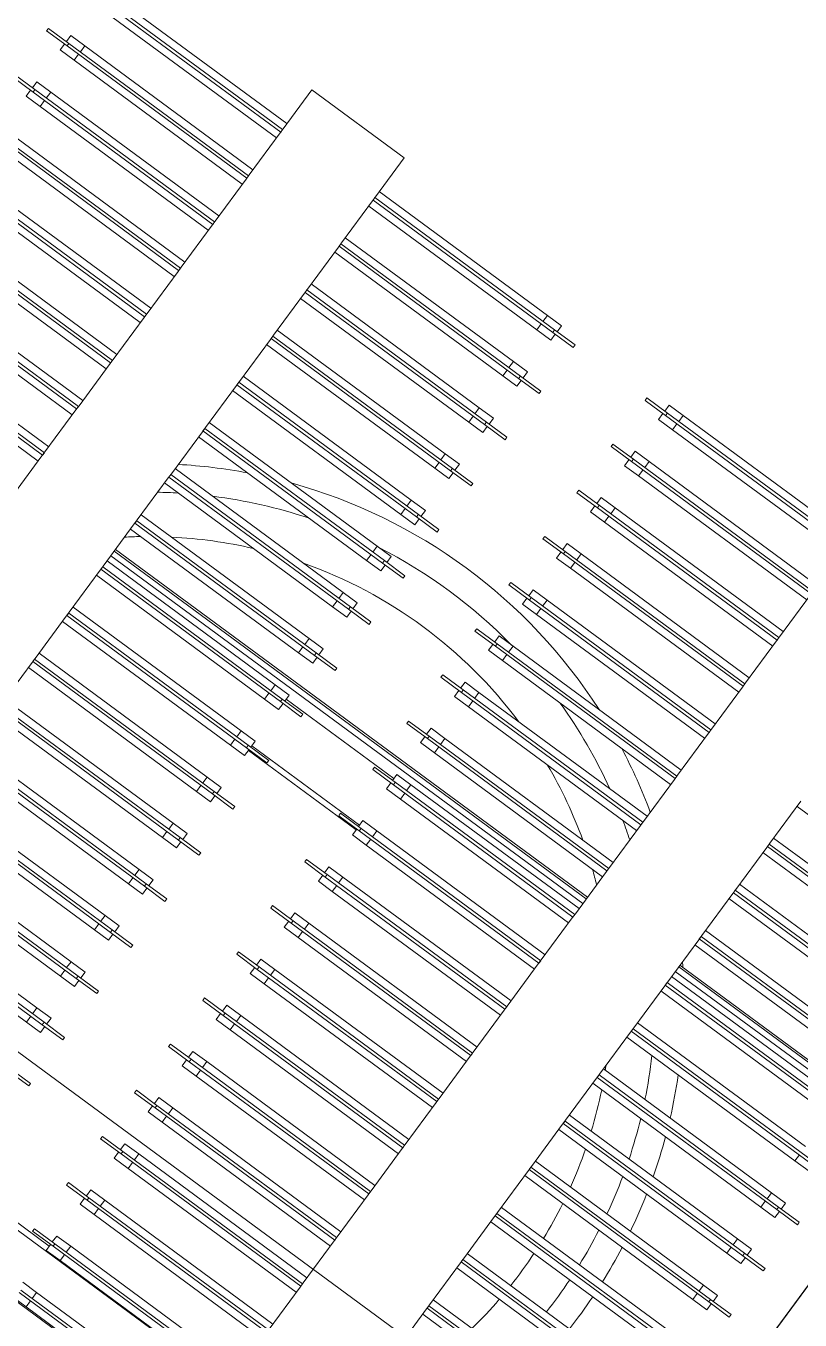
# Model space of a CAD drawing. Header units: metres. Extents: x 432095 to 435012, y 2470938 to 2473256.
# Drawn here: x 433755.048 to 433755.655, y 2471304.251 to 2471305.266 of the extents above; entities that cross this region are included whole.
import ezdxf

# ---------------------------------------------------------------- set-up
doc = ezdxf.new("R2010")
doc.units = ezdxf.units.M
doc.header["$MEASUREMENT"] = 0
doc.linetypes.add('MB D$0$DASHDOT', pattern=[1, 0.5, -0.25, 0, -0.25])
doc.linetypes.add('MB D$0$HIDDEN', pattern=[0.375, 0.25, -0.125])
doc.layers.add('cong trinh tram 110kv', color=7, linetype='Continuous', lineweight=5)
doc.layers.add('MB D$0$net dut du kien lam', color=8, linetype='MB D$0$HIDDEN', lineweight=20)

# ---------------------------------------------------------------- blocks, each defined once
blk = doc.blocks.new('MB D$0$MBA 63')
at = {"layer": 'MB D$0$net dut du kien lam', "color": 8, "linetype": 'MB D$0$DASHDOT', "ltscale": 0.5}
blk.add_line((106699.6, 30512.3), (98099.6, 30512.3), dxfattribs=at)
at = {"layer": 'MB D$0$net dut du kien lam', "color": 0, "linetype": 'ByBlock', "ltscale": 3}
blk.add_lwpolyline([(104138.6, 27512.3), (104138.6, 33512.3), (100638.6, 33512.3), (100638.6, 27512.3)], close=True, dxfattribs=at)
blk = doc.blocks.new('MB D$0$mba 1')
at = {"layer": 'cong trinh tram 110kv'}
for p, q in [((-18682.7, 4577.4), (-18222.7, 4577.4)), ((-18386.6, 4576.4), (-18400.2, 4576.4)), ((-18386.6, 4576.4), (-18222.7, 4576.4)), ((-18386.6, 4576.4), (-18386.6, 4570.6)), ((-18400.2, 4562.4), (-18386.6, 4562.4)), ((-18222.7, 4570.6), (-18397.7, 4570.6)), ((-18397.7, 4568.2), (-18222.7, 4568.2)), ((-18386.6, 4562.4), (-18386.6, 4568.2)), ((-18222.7, 4562.4), (-18386.6, 4562.4)), ((-18682.7, 4531.9), (-18222.7, 4531.9)), ((-18386.6, 4531.4), (-18400.2, 4531.4)), ((-18400.2, 4531.4), (-18400.2, 4525.6)), ((-18386.6, 4531.4), (-18222.7, 4531.4)), ((-18386.6, 4531.4), (-18386.6, 4525.6)), ((-18505.2, 4527.4), (-18400.2, 4527.4)), ((-18417.7, 4525.6), (-18397.7, 4525.6)), ((-18417.7, 4525.6), (-18417.7, 4523.2)), ((-18397.7, 4523.2), (-18417.7, 4523.2)), ((-18400.2, 4517.4), (-18400.2, 4523.2)), ((-18397.7, 4523.2), (-18397.7, 4525.6)), ((-18222.7, 4525.6), (-18397.7, 4525.6)), ((-18397.7, 4523.2), (-18222.7, 4523.2)), ((-18386.6, 4517.4), (-18386.6, 4523.2)), ((-18400.2, 4517.4), (-18386.6, 4517.4)), ((-18222.7, 4517.4), (-18386.6, 4517.4)), ((-18417.7, 4480.6), (-18397.7, 4480.6)), ((-18417.7, 4480.6), (-18417.7, 4478.2)), ((-18386.6, 4486.4), (-18400.2, 4486.4)), ((-18400.2, 4486.4), (-18400.2, 4480.6)), ((-18397.7, 4478.2), (-18397.7, 4480.6)), ((-18222.7, 4480.6), (-18397.7, 4480.6)), ((-18386.6, 4486.4), (-18222.7, 4486.4)), ((-18386.6, 4486.4), (-18386.6, 4480.6)), ((-18397.7, 4478.2), (-18417.7, 4478.2)), ((-18400.2, 4472.4), (-18400.2, 4478.2)), ((-18400.2, 4472.4), (-18386.6, 4472.4)), ((-18397.7, 4478.2), (-18222.7, 4478.2)), ((-18386.6, 4472.4), (-18386.6, 4478.2)), ((-18222.7, 4472.4), (-18386.6, 4472.4)), ((-18222.7, 4477.4), (-18222.7, 4436.4)), ((-18386.6, 4441.4), (-18400.2, 4441.4)), ((-18400.2, 4441.4), (-18400.2, 4435.6)), ((-18386.6, 4441.4), (-18222.7, 4441.4)), ((-18386.6, 4441.4), (-18386.6, 4435.6)), ((-18507.7, 4435.6), (-18487.7, 4435.6)), ((-18487.7, 4433.2), (-18507.7, 4433.2)), ((-18487.7, 4433.2), (-18487.7, 4435.6)), ((-18417.7, 4435.6), (-18397.7, 4435.6)), ((-18417.7, 4435.6), (-18417.7, 4433.2)), ((-18397.7, 4433.2), (-18417.7, 4433.2)), ((-18400.2, 4427.4), (-18400.2, 4433.2)), ((-18397.7, 4433.2), (-18397.7, 4435.6)), ((-18222.7, 4435.6), (-18397.7, 4435.6)), ((-18397.7, 4433.2), (-18222.7, 4433.2)), ((-18386.6, 4427.4), (-18386.6, 4433.2)), ((-18222.7, 4436.4), (-18222.7, 4432.4)), ((-18222.7, 4433.2), (-18222.7, 4435.6)), ((-18222.7, 4432.4), (-18222.7, 4391.4)), ((-18132.7, 4432.4), (-18132.7, 4391.4)), ((-18400.2, 4427.4), (-18386.6, 4427.4)), ((-18222.7, 4427.4), (-18386.6, 4427.4)), ((-18682.7, 4396.4), (-18518.9, 4396.4)), ((-18507.7, 4390.6), (-18682.7, 4390.6)), ((-18682.7, 4388.2), (-18507.7, 4388.2)), ((-18505.2, 4396.4), (-18518.9, 4396.4)), ((-18518.9, 4396.4), (-18518.9, 4390.6)), ((-18518.9, 4382.4), (-18518.9, 4388.2)), ((-18507.7, 4390.6), (-18487.7, 4390.6)), ((-18507.7, 4390.6), (-18507.7, 4388.2)), ((-18487.7, 4388.2), (-18507.7, 4388.2)), ((-18505.2, 4396.4), (-18505.2, 4390.6)), ((-18505.2, 4382.4), (-18505.2, 4388.2)), ((-18487.7, 4388.2), (-18487.7, 4390.6)), ((-18417.7, 4390.6), (-18397.7, 4390.6)), ((-18417.7, 4390.6), (-18417.7, 4388.2)), ((-18397.7, 4388.2), (-18417.7, 4388.2)), ((-18386.6, 4396.4), (-18400.2, 4396.4)), ((-18400.2, 4396.4), (-18400.2, 4390.6)), ((-18400.2, 4382.4), (-18400.2, 4388.2)), ((-18397.7, 4388.2), (-18397.7, 4390.6)), ((-18222.7, 4390.6), (-18397.7, 4390.6)), ((-18397.7, 4388.2), (-18222.7, 4388.2)), ((-18386.6, 4396.4), (-18222.7, 4396.4)), ((-18386.6, 4396.4), (-18386.6, 4390.6)), ((-18386.6, 4382.4), (-18386.6, 4388.2)), ((-18222.7, 4391.4), (-18222.7, 4387.4)), ((-18222.7, 4388.2), (-18222.7, 4390.6)), ((-18132.7, 4396.4), (-17968.9, 4396.4)), ((-18132.7, 4387.4), (-18132.7, 4391.4)), ((-17957.7, 4390.6), (-18132.7, 4390.6)), ((-18132.7, 4390.6), (-18132.7, 4388.2)), ((-18132.7, 4388.2), (-17957.7, 4388.2)), ((-18518.9, 4382.4), (-18682.7, 4382.4)), ((-18518.9, 4382.4), (-18505.2, 4382.4)), ((-18400.2, 4382.4), (-18386.6, 4382.4)), ((-18222.7, 4382.4), (-18386.6, 4382.4)), ((-18222.7, 4387.4), (-18222.7, 4346.4)), ((-18132.7, 4387.4), (-18132.7, 4346.4)), ((-17968.9, 4382.4), (-18132.7, 4382.4)), ((-18682.7, 4351.4), (-18518.9, 4351.4)), ((-18505.2, 4351.4), (-18518.9, 4351.4)), ((-18518.9, 4351.4), (-18518.9, 4345.6)), ((-18505.2, 4351.4), (-18505.2, 4345.6)), ((-18386.6, 4351.4), (-18400.2, 4351.4)), ((-18400.2, 4351.4), (-18400.2, 4345.6)), ((-18386.6, 4351.4), (-18222.7, 4351.4)), ((-18386.6, 4351.4), (-18386.6, 4345.6)), ((-18132.7, 4351.4), (-17968.9, 4351.4)), ((-18507.7, 4345.6), (-18682.7, 4345.6)), ((-18682.7, 4343.2), (-18507.7, 4343.2)), ((-18518.9, 4337.4), (-18682.7, 4337.4)), ((-18518.9, 4337.4), (-18518.9, 4343.2)), ((-18518.9, 4337.4), (-18505.2, 4337.4)), ((-18507.7, 4345.6), (-18487.7, 4345.6)), ((-18507.7, 4345.6), (-18507.7, 4343.2)), ((-18487.7, 4343.2), (-18507.7, 4343.2)), ((-18505.2, 4337.4), (-18505.2, 4343.2)), ((-18487.7, 4343.2), (-18487.7, 4345.6)), ((-18417.7, 4345.6), (-18397.7, 4345.6)), ((-18417.7, 4345.6), (-18417.7, 4343.2)), ((-18397.7, 4343.2), (-18417.7, 4343.2)), ((-18400.2, 4337.4), (-18400.2, 4343.2)), ((-18400.2, 4337.4), (-18386.6, 4337.4)), ((-18397.7, 4343.2), (-18397.7, 4345.6)), ((-18222.7, 4345.6), (-18397.7, 4345.6)), ((-18397.7, 4343.2), (-18222.7, 4343.2)), ((-18386.6, 4337.4), (-18386.6, 4343.2)), ((-18222.7, 4337.4), (-18386.6, 4337.4)), ((-18222.7, 4346.4), (-18222.7, 4342.4)), ((-18222.7, 4343.2), (-18222.7, 4345.6)), ((-18222.7, 4342.4), (-18222.7, 4301.4)), ((-18132.7, 4342.4), (-18132.7, 4346.4)), ((-17957.7, 4345.6), (-18132.7, 4345.6)), ((-18132.7, 4345.6), (-18132.7, 4343.2)), ((-18132.7, 4343.2), (-17957.7, 4343.2)), ((-18132.7, 4342.4), (-18132.7, 4301.4)), ((-17968.9, 4337.4), (-18132.7, 4337.4)), ((-18682.7, 4306.4), (-18518.9, 4306.4)), ((-18507.7, 4300.6), (-18682.7, 4300.6)), ((-18682.7, 4298.2), (-18507.7, 4298.2)), ((-18505.2, 4306.4), (-18518.9, 4306.4)), ((-18518.9, 4306.4), (-18518.9, 4300.6)), ((-18518.9, 4292.4), (-18518.9, 4298.2)), ((-18507.7, 4300.6), (-18487.7, 4300.6)), ((-18507.7, 4300.6), (-18507.7, 4298.2)), ((-18487.7, 4298.2), (-18507.7, 4298.2)), ((-18505.2, 4306.4), (-18505.2, 4300.6)), ((-18505.2, 4292.4), (-18505.2, 4298.2)), ((-18487.7, 4298.2), (-18487.7, 4300.6)), ((-18417.7, 4300.6), (-18397.7, 4300.6)), ((-18417.7, 4300.6), (-18417.7, 4298.2)), ((-18397.7, 4298.2), (-18417.7, 4298.2)), ((-18386.6, 4306.4), (-18400.2, 4306.4)), ((-18400.2, 4306.4), (-18400.2, 4300.6)), ((-18400.2, 4292.4), (-18400.2, 4298.2)), ((-18397.7, 4298.2), (-18397.7, 4300.6)), ((-18222.7, 4300.6), (-18397.7, 4300.6)), ((-18397.7, 4298.2), (-18222.7, 4298.2)), ((-18386.6, 4306.4), (-18222.7, 4306.4)), ((-18386.6, 4306.4), (-18386.6, 4300.6)), ((-18386.6, 4292.4), (-18386.6, 4298.2)), ((-18222.7, 4301.4), (-18222.7, 4297.4)), ((-18222.7, 4298.2), (-18222.7, 4300.6)), ((-18222.7, 4297.4), (-18222.7, 4256.4)), ((-18132.7, 4306.4), (-17968.9, 4306.4)), ((-18132.7, 4297.4), (-18132.7, 4301.4)), ((-17957.7, 4300.6), (-18132.7, 4300.6)), ((-18132.7, 4300.6), (-18132.7, 4298.2)), ((-18132.7, 4298.2), (-17957.7, 4298.2)), ((-18132.7, 4297.4), (-18132.7, 4256.4)), ((-18518.9, 4292.4), (-18682.7, 4292.4)), ((-18518.9, 4292.4), (-18505.2, 4292.4)), ((-18400.2, 4292.4), (-18386.6, 4292.4)), ((-18222.7, 4292.4), (-18386.6, 4292.4)), ((-17968.9, 4292.4), (-18132.7, 4292.4)), ((-18682.7, 4261.4), (-18518.9, 4261.4)), ((-18505.2, 4261.4), (-18518.9, 4261.4)), ((-18518.9, 4261.4), (-18518.9, 4255.6)), ((-18505.2, 4261.4), (-18505.2, 4255.6)), ((-18386.6, 4261.4), (-18400.2, 4261.4)), ((-18400.2, 4261.4), (-18400.2, 4255.6)), ((-18386.6, 4261.4), (-18222.7, 4261.4)), ((-18386.6, 4261.4), (-18386.6, 4255.6)), ((-18222.7, 4256.4), (-18222.7, 4252.4)), ((-18132.7, 4261.4), (-17968.9, 4261.4)), ((-18132.7, 4252.4), (-18132.7, 4256.4)), ((-17955.2, 4261.4), (-17968.9, 4261.4)), ((-17968.9, 4261.4), (-17968.9, 4255.6)), ((-17955.2, 4261.4), (-17955.2, 4255.6)), ((-18507.7, 4255.6), (-18682.7, 4255.6)), ((-18682.7, 4253.2), (-18507.7, 4253.2)), ((-18518.9, 4247.4), (-18682.7, 4247.4)), ((-18518.9, 4247.4), (-18518.9, 4253.2)), ((-18518.9, 4247.4), (-18505.2, 4247.4)), ((-18507.7, 4255.6), (-18487.7, 4255.6)), ((-18507.7, 4255.6), (-18507.7, 4253.2)), ((-18487.7, 4253.2), (-18507.7, 4253.2)), ((-18505.2, 4247.4), (-18505.2, 4253.2)), ((-18487.7, 4253.2), (-18487.7, 4255.6)), ((-18417.7, 4255.6), (-18397.7, 4255.6)), ((-18417.7, 4255.6), (-18417.7, 4253.2)), ((-18397.7, 4253.2), (-18417.7, 4253.2)), ((-18400.2, 4247.4), (-18400.2, 4253.2)), ((-18400.2, 4247.4), (-18386.6, 4247.4)), ((-18397.7, 4253.2), (-18397.7, 4255.6)), ((-18222.7, 4255.6), (-18397.7, 4255.6)), ((-18397.7, 4253.2), (-18222.7, 4253.2)), ((-18386.6, 4247.4), (-18386.6, 4253.2)), ((-18222.7, 4247.4), (-18386.6, 4247.4)), ((-18222.7, 4253.2), (-18222.7, 4255.6)), ((-18222.7, 4252.4), (-18222.7, 4211.4)), ((-17957.7, 4255.6), (-18132.7, 4255.6)), ((-18132.7, 4255.6), (-18132.7, 4253.2)), ((-18132.7, 4253.2), (-17957.7, 4253.2)), ((-18132.7, 4252.4), (-18132.7, 4211.4)), ((-17968.9, 4247.4), (-18132.7, 4247.4)), ((-17968.9, 4247.4), (-17968.9, 4253.2)), ((-17968.9, 4247.4), (-17955.2, 4247.4)), ((-17957.7, 4255.6), (-17937.7, 4255.6)), ((-17957.7, 4255.6), (-17957.7, 4253.2)), ((-17937.7, 4253.2), (-17957.7, 4253.2)), ((-17955.2, 4247.4), (-17955.2, 4253.2)), ((-17937.7, 4253.2), (-17937.7, 4255.6)), ((-18682.7, 4216.4), (-18518.9, 4216.4)), ((-18505.2, 4216.4), (-18518.9, 4216.4)), ((-18518.9, 4216.4), (-18518.9, 4210.6)), ((-18505.2, 4216.4), (-18505.2, 4210.6)), ((-18386.6, 4216.4), (-18400.2, 4216.4)), ((-18400.2, 4216.4), (-18400.2, 4210.6)), ((-18386.6, 4216.4), (-18222.7, 4216.4)), ((-18386.6, 4216.4), (-18386.6, 4210.6)), ((-18132.7, 4216.4), (-17968.9, 4216.4)), ((-17955.2, 4216.4), (-17968.9, 4216.4)), ((-17968.9, 4216.4), (-17968.9, 4210.6)), ((-17955.2, 4216.4), (-17955.2, 4210.6)), ((-18507.7, 4210.6), (-18682.7, 4210.6)), ((-18682.7, 4208.2), (-18507.7, 4208.2)), ((-18682.7, 4207.4), (-18682.7, 4166.4)), ((-18518.9, 4202.4), (-18518.9, 4208.2)), ((-18507.7, 4210.6), (-18487.7, 4210.6)), ((-18507.7, 4210.6), (-18507.7, 4208.2)), ((-18487.7, 4208.2), (-18507.7, 4208.2)), ((-18505.2, 4202.4), (-18505.2, 4208.2)), ((-18487.7, 4208.2), (-18487.7, 4210.6)), ((-18417.7, 4210.6), (-18397.7, 4210.6)), ((-18417.7, 4210.6), (-18417.7, 4208.2)), ((-18397.7, 4208.2), (-18417.7, 4208.2)), ((-18400.2, 4202.4), (-18400.2, 4208.2)), ((-18397.7, 4208.2), (-18397.7, 4210.6)), ((-18222.7, 4210.6), (-18397.7, 4210.6)), ((-18397.7, 4208.2), (-18222.7, 4208.2)), ((-18386.6, 4202.4), (-18386.6, 4208.2)), ((-18222.7, 4211.4), (-18222.7, 4207.4)), ((-18222.7, 4208.2), (-18222.7, 4210.6)), ((-18222.7, 4207.4), (-18222.7, 4166.4)), ((-18132.7, 4207.4), (-18132.7, 4211.4)), ((-17957.7, 4210.6), (-18132.7, 4210.6)), ((-18132.7, 4210.6), (-18132.7, 4208.2)), ((-18132.7, 4208.2), (-17957.7, 4208.2)), ((-18132.7, 4207.4), (-18132.7, 4166.4)), ((-17968.9, 4202.4), (-17968.9, 4208.2)), ((-17957.7, 4210.6), (-17937.7, 4210.6)), ((-17957.7, 4210.6), (-17957.7, 4208.2)), ((-17937.7, 4208.2), (-17957.7, 4208.2)), ((-17955.2, 4202.4), (-17955.2, 4208.2)), ((-17937.7, 4208.2), (-17937.7, 4210.6)), ((-18518.9, 4202.4), (-18682.7, 4202.4)), ((-18518.9, 4202.4), (-18505.2, 4202.4)), ((-18400.2, 4202.4), (-18386.6, 4202.4)), ((-18222.7, 4202.4), (-18386.6, 4202.4)), ((-17968.9, 4202.4), (-18132.7, 4202.4)), ((-17968.9, 4202.4), (-17955.2, 4202.4)), ((-18682.7, 4171.4), (-18518.9, 4171.4)), ((-18682.7, 4162.4), (-18682.7, 4166.4)), ((-18507.7, 4165.6), (-18682.7, 4165.6)), ((-18682.7, 4165.6), (-18682.7, 4163.2)), ((-18505.2, 4171.4), (-18518.9, 4171.4)), ((-18518.9, 4171.4), (-18518.9, 4165.6)), ((-18507.7, 4165.6), (-18487.7, 4165.6)), ((-18507.7, 4165.6), (-18507.7, 4163.2)), ((-18505.2, 4171.4), (-18505.2, 4165.6)), ((-18487.7, 4163.2), (-18487.7, 4165.6)), ((-18417.7, 4165.6), (-18397.7, 4165.6)), ((-18417.7, 4165.6), (-18417.7, 4163.2)), ((-18386.6, 4171.4), (-18400.2, 4171.4)), ((-18400.2, 4171.4), (-18400.2, 4165.6)), ((-18397.7, 4163.2), (-18397.7, 4165.6)), ((-18222.7, 4165.6), (-18397.7, 4165.6)), ((-18386.6, 4171.4), (-18222.7, 4171.4)), ((-18386.6, 4171.4), (-18386.6, 4165.6)), ((-18222.7, 4166.4), (-18222.7, 4162.4)), ((-18222.7, 4163.2), (-18222.7, 4165.6)), ((-18132.7, 4171.4), (-17968.9, 4171.4)), ((-18132.7, 4162.4), (-18132.7, 4166.4)), ((-17957.7, 4165.6), (-18132.7, 4165.6)), ((-18132.7, 4165.6), (-18132.7, 4163.2)), ((-17955.2, 4171.4), (-17968.9, 4171.4)), ((-17968.9, 4171.4), (-17968.9, 4165.6)), ((-17957.7, 4165.6), (-17937.7, 4165.6)), ((-17957.7, 4165.6), (-17957.7, 4163.2)), ((-17955.2, 4171.4), (-17955.2, 4165.6)), ((-17937.7, 4163.2), (-17937.7, 4165.6)), ((-18682.7, 4163.2), (-18507.7, 4163.2)), ((-18682.7, 4162.4), (-18682.7, 4121.4)), ((-18518.9, 4157.4), (-18682.7, 4157.4)), ((-18518.9, 4157.4), (-18518.9, 4163.2)), ((-18518.9, 4157.4), (-18505.2, 4157.4)), ((-18487.7, 4163.2), (-18507.7, 4163.2)), ((-18505.2, 4157.4), (-18505.2, 4163.2)), ((-18397.7, 4163.2), (-18417.7, 4163.2)), ((-18400.2, 4157.4), (-18400.2, 4163.2)), ((-18400.2, 4157.4), (-18386.6, 4157.4)), ((-18397.7, 4163.2), (-18222.7, 4163.2)), ((-18386.6, 4157.4), (-18386.6, 4163.2)), ((-18222.7, 4157.4), (-18386.6, 4157.4)), ((-18222.7, 4162.4), (-18222.7, 4121.4)), ((-18132.7, 4163.2), (-17957.7, 4163.2)), ((-18132.7, 4162.4), (-18132.7, 4121.4)), ((-17968.9, 4157.4), (-18132.7, 4157.4)), ((-17968.9, 4157.4), (-17968.9, 4163.2)), ((-17968.9, 4157.4), (-17955.2, 4157.4)), ((-17937.7, 4163.2), (-17957.7, 4163.2)), ((-17955.2, 4157.4), (-17955.2, 4163.2)), ((-18682.7, 4126.4), (-18518.9, 4126.4)), ((-18505.2, 4126.4), (-18518.9, 4126.4)), ((-18518.9, 4126.4), (-18518.9, 4120.6)), ((-18505.2, 4126.4), (-18505.2, 4120.6)), ((-18386.6, 4126.4), (-18400.2, 4126.4)), ((-18400.2, 4126.4), (-18400.2, 4120.6)), ((-18386.6, 4126.4), (-18222.7, 4126.4)), ((-18386.6, 4126.4), (-18386.6, 4120.6)), ((-18132.7, 4126.4), (-17968.9, 4126.4)), ((-17955.2, 4126.4), (-17968.9, 4126.4)), ((-17968.9, 4126.4), (-17968.9, 4120.6)), ((-18682.7, 4117.4), (-18682.7, 4121.4)), ((-18507.7, 4120.6), (-18682.7, 4120.6)), ((-18682.7, 4120.6), (-18682.7, 4118.2)), ((-18682.7, 4118.2), (-18507.7, 4118.2)), ((-18682.7, 4117.4), (-18682.7, 4076.4)), ((-18518.9, 4112.4), (-18518.9, 4118.2)), ((-18507.7, 4120.6), (-18487.7, 4120.6)), ((-18507.7, 4120.6), (-18507.7, 4118.2)), ((-18487.7, 4118.2), (-18507.7, 4118.2)), ((-18505.2, 4121.4), (-18400.2, 4121.4)), ((-18505.2, 4112.4), (-18505.2, 4118.2)), ((-18505.2, 4116.9), (-18400.2, 4116.9)), ((-18487.7, 4118.2), (-18487.7, 4120.6)), ((-18417.7, 4120.6), (-18397.7, 4120.6)), ((-18417.7, 4120.6), (-18417.7, 4118.2)), ((-18397.7, 4118.2), (-18417.7, 4118.2)), ((-18400.2, 4112.4), (-18400.2, 4118.2)), ((-18397.7, 4118.2), (-18397.7, 4120.6)), ((-18222.7, 4120.6), (-18397.7, 4120.6)), ((-18397.7, 4118.2), (-18222.7, 4118.2)), ((-18386.6, 4112.4), (-18386.6, 4118.2)), ((-18222.7, 4121.4), (-18222.7, 4117.4)), ((-18222.7, 4118.2), (-18222.7, 4120.6)), ((-18222.7, 4117.4), (-18222.7, 4076.4)), ((-18132.7, 4117.4), (-18132.7, 4121.4)), ((-17957.7, 4120.6), (-18132.7, 4120.6)), ((-18132.7, 4120.6), (-18132.7, 4118.2)), ((-18132.7, 4118.2), (-17957.7, 4118.2)), ((-18132.7, 4117.4), (-18132.7, 4076.4)), ((-18518.9, 4112.4), (-18682.7, 4112.4)), ((-18518.9, 4112.4), (-18505.2, 4112.4)), ((-18400.2, 4112.4), (-18386.6, 4112.4)), ((-18222.7, 4112.4), (-18386.6, 4112.4)), ((-17968.9, 4112.4), (-18132.7, 4112.4)), ((-18682.7, 4081.4), (-18518.9, 4081.4)), ((-18682.7, 4072.4), (-18682.7, 4076.4)), ((-18507.7, 4075.6), (-18682.7, 4075.6)), ((-18682.7, 4075.6), (-18682.7, 4073.2)), ((-18505.2, 4081.4), (-18518.9, 4081.4)), ((-18518.9, 4081.4), (-18518.9, 4075.6)), ((-18507.7, 4075.6), (-18487.7, 4075.6)), ((-18507.7, 4075.6), (-18507.7, 4073.2)), ((-18505.2, 4081.4), (-18505.2, 4075.6)), ((-18487.7, 4073.2), (-18487.7, 4075.6)), ((-18417.7, 4075.6), (-18397.7, 4075.6)), ((-18417.7, 4075.6), (-18417.7, 4073.2)), ((-18386.6, 4081.4), (-18400.2, 4081.4)), ((-18400.2, 4081.4), (-18400.2, 4075.6)), ((-18397.7, 4073.2), (-18397.7, 4075.6)), ((-18222.7, 4075.6), (-18397.7, 4075.6)), ((-18386.6, 4081.4), (-18222.7, 4081.4)), ((-18386.6, 4081.4), (-18386.6, 4075.6)), ((-18222.7, 4076.4), (-18222.7, 4072.4)), ((-18222.7, 4073.2), (-18222.7, 4075.6)), ((-18132.7, 4081.4), (-17968.9, 4081.4)), ((-18132.7, 4072.4), (-18132.7, 4076.4)), ((-17957.7, 4075.6), (-18132.7, 4075.6)), ((-18132.7, 4075.6), (-18132.7, 4073.2)), ((-18772.7, 4072.4), (-18772.7, 4031.4)), ((-18682.7, 4073.2), (-18507.7, 4073.2)), ((-18682.7, 4072.4), (-18682.7, 4031.4)), ((-18518.9, 4067.4), (-18682.7, 4067.4)), ((-18518.9, 4067.4), (-18518.9, 4073.2)), ((-18518.9, 4067.4), (-18505.2, 4067.4)), ((-18487.7, 4073.2), (-18507.7, 4073.2)), ((-18505.2, 4067.4), (-18505.2, 4073.2)), ((-18505.2, 4071.4), (-18400.2, 4071.4)), ((-18397.7, 4073.2), (-18417.7, 4073.2)), ((-18400.2, 4067.4), (-18400.2, 4073.2)), ((-18400.2, 4067.4), (-18386.6, 4067.4)), ((-18397.7, 4073.2), (-18222.7, 4073.2)), ((-18386.6, 4067.4), (-18386.6, 4073.2)), ((-18222.7, 4067.4), (-18386.6, 4067.4)), ((-18222.7, 4072.4), (-18222.7, 4031.4)), ((-18132.7, 4073.2), (-17957.7, 4073.2)), ((-18132.7, 4072.4), (-18132.7, 4031.4)), ((-17968.9, 4067.4), (-18132.7, 4067.4)), ((-18682.7, 4062.4), (-18222.7, 4062.4)), ((-18682.7, 4057.9), (-18222.7, 4057.9)), ((-18682.7, 4056.4), (-18222.7, 4056.4)), ((-18132.7, 4062.4), (-17672.7, 4062.4)), ((-18132.7, 4057.9), (-17672.7, 4057.9)), ((-18132.7, 4056.4), (-17672.7, 4056.4)), ((-18936.6, 4036.4), (-18772.7, 4036.4)), ((-18682.7, 4036.4), (-18518.9, 4036.4)), ((-18505.2, 4036.4), (-18518.9, 4036.4)), ((-18518.9, 4036.4), (-18518.9, 4030.6)), ((-18505.2, 4036.4), (-18505.2, 4030.6)), ((-18386.6, 4036.4), (-18400.2, 4036.4)), ((-18400.2, 4036.4), (-18400.2, 4030.6)), ((-18386.6, 4036.4), (-18222.7, 4036.4)), ((-18386.6, 4036.4), (-18386.6, 4030.6)), ((-18132.7, 4036.4), (-17968.9, 4036.4)), ((-18772.7, 4030.6), (-18947.7, 4030.6)), ((-18947.7, 4028.2), (-18772.7, 4028.2)), ((-18772.7, 4031.4), (-18772.7, 4027.4)), ((-18772.7, 4028.2), (-18772.7, 4030.6)), ((-18772.7, 4027.4), (-18772.7, 3986.4)), ((-18682.7, 4027.4), (-18682.7, 4031.4)), ((-18507.7, 4030.6), (-18682.7, 4030.6)), ((-18682.7, 4030.6), (-18682.7, 4028.2)), ((-18682.7, 4028.2), (-18507.7, 4028.2)), ((-18682.7, 4027.4), (-18682.7, 3986.4)), ((-18518.9, 4022.4), (-18518.9, 4028.2)), ((-18507.7, 4030.6), (-18487.7, 4030.6)), ((-18507.7, 4030.6), (-18507.7, 4028.2)), ((-18487.7, 4028.2), (-18507.7, 4028.2)), ((-18505.2, 4022.4), (-18505.2, 4028.2)), ((-18487.7, 4028.2), (-18487.7, 4030.6)), ((-18417.7, 4030.6), (-18397.7, 4030.6)), ((-18417.7, 4030.6), (-18417.7, 4028.2)), ((-18397.7, 4028.2), (-18417.7, 4028.2)), ((-18400.2, 4022.4), (-18400.2, 4028.2)), ((-18397.7, 4028.2), (-18397.7, 4030.6)), ((-18222.7, 4030.6), (-18397.7, 4030.6)), ((-18397.7, 4028.2), (-18222.7, 4028.2)), ((-18386.6, 4022.4), (-18386.6, 4028.2)), ((-18222.7, 4031.4), (-18222.7, 4027.4)), ((-18222.7, 4028.2), (-18222.7, 4030.6)), ((-18222.7, 4027.4), (-18222.7, 3986.4)), ((-18132.7, 4027.4), (-18132.7, 4031.4)), ((-17957.7, 4030.6), (-18132.7, 4030.6)), ((-18132.7, 4030.6), (-18132.7, 4028.2)), ((-18132.7, 4028.2), (-17957.7, 4028.2)), ((-18132.7, 4027.4), (-18132.7, 3986.4)), ((-18772.7, 4022.4), (-18936.6, 4022.4)), ((-18518.9, 4022.4), (-18682.7, 4022.4)), ((-18518.9, 4022.4), (-18505.2, 4022.4)), ((-18400.2, 4022.4), (-18386.6, 4022.4)), ((-18222.7, 4022.4), (-18386.6, 4022.4)), ((-17968.9, 4022.4), (-18132.7, 4022.4)), ((-18772.7, 3985.6), (-18947.7, 3985.6)), ((-18947.7, 3983.2), (-18772.7, 3983.2)), ((-18936.6, 3991.4), (-18772.7, 3991.4)), ((-18772.7, 3986.4), (-18772.7, 3982.4)), ((-18772.7, 3983.2), (-18772.7, 3985.6)), ((-18772.7, 3982.4), (-18772.7, 3941.4)), ((-18682.7, 3991.4), (-18518.9, 3991.4)), ((-18682.7, 3982.4), (-18682.7, 3986.4)), ((-18507.7, 3985.6), (-18682.7, 3985.6)), ((-18682.7, 3985.6), (-18682.7, 3983.2)), ((-18682.7, 3983.2), (-18507.7, 3983.2)), ((-18682.7, 3982.4), (-18682.7, 3941.4)), ((-18505.2, 3991.4), (-18518.9, 3991.4)), ((-18518.9, 3991.4), (-18518.9, 3985.6)), ((-18518.9, 3977.4), (-18518.9, 3983.2)), ((-18507.7, 3985.6), (-18487.7, 3985.6)), ((-18507.7, 3985.6), (-18507.7, 3983.2)), ((-18487.7, 3983.2), (-18507.7, 3983.2)), ((-18505.2, 3991.4), (-18505.2, 3985.6)), ((-18505.2, 3977.4), (-18505.2, 3983.2)), ((-18487.7, 3983.2), (-18487.7, 3985.6)), ((-18417.7, 3985.6), (-18397.7, 3985.6)), ((-18417.7, 3985.6), (-18417.7, 3983.2)), ((-18397.7, 3983.2), (-18417.7, 3983.2)), ((-18386.6, 3991.4), (-18400.2, 3991.4)), ((-18400.2, 3991.4), (-18400.2, 3985.6)), ((-18400.2, 3977.4), (-18400.2, 3983.2)), ((-18397.7, 3983.2), (-18397.7, 3985.6)), ((-18222.7, 3985.6), (-18397.7, 3985.6)), ((-18397.7, 3983.2), (-18222.7, 3983.2)), ((-18386.6, 3991.4), (-18222.7, 3991.4)), ((-18386.6, 3991.4), (-18386.6, 3985.6)), ((-18386.6, 3977.4), (-18386.6, 3983.2)), ((-18222.7, 3986.4), (-18222.7, 3982.4)), ((-18222.7, 3983.2), (-18222.7, 3985.6)), ((-18222.7, 3982.4), (-18222.7, 3941.4)), ((-18132.7, 3991.4), (-17968.9, 3991.4)), ((-18132.7, 3982.4), (-18132.7, 3986.4)), ((-17957.7, 3985.6), (-18132.7, 3985.6)), ((-18132.7, 3985.6), (-18132.7, 3983.2)), ((-18132.7, 3983.2), (-17957.7, 3983.2)), ((-18132.7, 3982.4), (-18132.7, 3941.4)), ((-18772.7, 3977.4), (-18936.6, 3977.4)), ((-18518.9, 3977.4), (-18682.7, 3977.4)), ((-18518.9, 3977.4), (-18505.2, 3977.4)), ((-18400.2, 3977.4), (-18386.6, 3977.4)), ((-18222.7, 3977.4), (-18386.6, 3977.4)), ((-17968.9, 3977.4), (-18132.7, 3977.4)), ((-18936.6, 3946.4), (-18772.7, 3946.4)), ((-18772.7, 3941.4), (-18772.7, 3937.4)), ((-18682.7, 3946.4), (-18518.9, 3946.4)), ((-18682.7, 3937.4), (-18682.7, 3941.4)), ((-18505.2, 3946.4), (-18518.9, 3946.4)), ((-18518.9, 3946.4), (-18518.9, 3940.6)), ((-18505.2, 3946.4), (-18505.2, 3940.6)), ((-18386.6, 3946.4), (-18400.2, 3946.4)), ((-18400.2, 3946.4), (-18400.2, 3940.6)), ((-18386.6, 3946.4), (-18222.7, 3946.4)), ((-18386.6, 3946.4), (-18386.6, 3940.6)), ((-18222.7, 3941.4), (-18222.7, 3937.4)), ((-18132.7, 3946.4), (-17968.9, 3946.4)), ((-18132.7, 3937.4), (-18132.7, 3941.4)), ((-18772.7, 3940.6), (-18947.7, 3940.6)), ((-18947.7, 3938.2), (-18772.7, 3938.2)), ((-18772.7, 3932.4), (-18936.6, 3932.4)), ((-18772.7, 3938.2), (-18772.7, 3940.6)), ((-18772.7, 3937.4), (-18772.7, 3896.4)), ((-18507.7, 3940.6), (-18682.7, 3940.6)), ((-18682.7, 3940.6), (-18682.7, 3938.2)), ((-18682.7, 3938.2), (-18507.7, 3938.2)), ((-18682.7, 3937.4), (-18682.7, 3896.4)), ((-18518.9, 3932.4), (-18682.7, 3932.4)), ((-18518.9, 3932.4), (-18518.9, 3938.2)), ((-18518.9, 3932.4), (-18505.2, 3932.4)), ((-18507.7, 3940.6), (-18487.7, 3940.6)), ((-18507.7, 3940.6), (-18507.7, 3938.2)), ((-18487.7, 3938.2), (-18507.7, 3938.2)), ((-18505.2, 3932.4), (-18505.2, 3938.2)), ((-18487.7, 3938.2), (-18487.7, 3940.6)), ((-18417.7, 3940.6), (-18397.7, 3940.6)), ((-18417.7, 3940.6), (-18417.7, 3938.2)), ((-18397.7, 3938.2), (-18417.7, 3938.2)), ((-18400.2, 3932.4), (-18400.2, 3938.2)), ((-18400.2, 3932.4), (-18386.6, 3932.4)), ((-18397.7, 3938.2), (-18397.7, 3940.6)), ((-18222.7, 3940.6), (-18397.7, 3940.6)), ((-18397.7, 3938.2), (-18222.7, 3938.2)), ((-18386.6, 3932.4), (-18386.6, 3938.2)), ((-18222.7, 3932.4), (-18386.6, 3932.4)), ((-18222.7, 3938.2), (-18222.7, 3940.6)), ((-18222.7, 3937.4), (-18222.7, 3896.4)), ((-17957.7, 3940.6), (-18132.7, 3940.6)), ((-18132.7, 3940.6), (-18132.7, 3938.2)), ((-18132.7, 3938.2), (-17957.7, 3938.2)), ((-18132.7, 3937.4), (-18132.7, 3896.4)), ((-17968.9, 3932.4), (-18132.7, 3932.4)), ((-18936.6, 3901.4), (-18772.7, 3901.4)), ((-18682.7, 3901.4), (-18518.9, 3901.4)), ((-18505.2, 3901.4), (-18518.9, 3901.4)), ((-18518.9, 3901.4), (-18518.9, 3895.6)), ((-18505.2, 3901.4), (-18505.2, 3895.6)), ((-18386.6, 3901.4), (-18400.2, 3901.4)), ((-18400.2, 3901.4), (-18400.2, 3895.6)), ((-18386.6, 3901.4), (-18222.7, 3901.4)), ((-18386.6, 3901.4), (-18386.6, 3895.6)), ((-18132.7, 3901.4), (-17968.9, 3901.4)), ((-18772.7, 3895.6), (-18947.7, 3895.6)), ((-18947.7, 3893.2), (-18772.7, 3893.2)), ((-18772.7, 3896.4), (-18772.7, 3892.4)), ((-18772.7, 3893.2), (-18772.7, 3895.6)), ((-18772.7, 3892.4), (-18772.7, 3851.4)), ((-18682.7, 3892.4), (-18682.7, 3896.4)), ((-18507.7, 3895.6), (-18682.7, 3895.6)), ((-18682.7, 3895.6), (-18682.7, 3893.2)), ((-18682.7, 3893.2), (-18507.7, 3893.2)), ((-18682.7, 3892.4), (-18682.7, 3851.4)), ((-18518.9, 3887.4), (-18518.9, 3893.2)), ((-18507.7, 3895.6), (-18487.7, 3895.6)), ((-18507.7, 3895.6), (-18507.7, 3893.2)), ((-18487.7, 3893.2), (-18507.7, 3893.2)), ((-18505.2, 3887.4), (-18505.2, 3893.2)), ((-18487.7, 3893.2), (-18487.7, 3895.6)), ((-18417.7, 3895.6), (-18397.7, 3895.6)), ((-18417.7, 3895.6), (-18417.7, 3893.2)), ((-18397.7, 3893.2), (-18417.7, 3893.2)), ((-18400.2, 3887.4), (-18400.2, 3893.2)), ((-18397.7, 3893.2), (-18397.7, 3895.6)), ((-18222.7, 3895.6), (-18397.7, 3895.6)), ((-18397.7, 3893.2), (-18222.7, 3893.2)), ((-18386.6, 3887.4), (-18386.6, 3893.2)), ((-18222.7, 3896.4), (-18222.7, 3892.4)), ((-18222.7, 3893.2), (-18222.7, 3895.6)), ((-18222.7, 3892.4), (-18222.7, 3851.4)), ((-18772.7, 3887.4), (-18936.6, 3887.4)), ((-18518.9, 3887.4), (-18682.7, 3887.4)), ((-18518.9, 3887.4), (-18505.2, 3887.4)), ((-18400.2, 3887.4), (-18386.6, 3887.4)), ((-18222.7, 3887.4), (-18386.6, 3887.4)), ((-18772.7, 3850.6), (-18947.7, 3850.6)), ((-18936.6, 3856.4), (-18772.7, 3856.4)), ((-18772.7, 3851.4), (-18772.7, 3847.4)), ((-18772.7, 3848.2), (-18772.7, 3850.6)), ((-18682.7, 3856.4), (-18518.9, 3856.4)), ((-18682.7, 3847.4), (-18682.7, 3851.4)), ((-18507.7, 3850.6), (-18682.7, 3850.6)), ((-18682.7, 3850.6), (-18682.7, 3848.2)), ((-18505.2, 3856.4), (-18518.9, 3856.4)), ((-18518.9, 3856.4), (-18518.9, 3850.6)), ((-18507.7, 3850.6), (-18487.7, 3850.6)), ((-18507.7, 3850.6), (-18507.7, 3848.2)), ((-18505.2, 3856.4), (-18505.2, 3850.6)), ((-18487.7, 3848.2), (-18487.7, 3850.6)), ((-18417.7, 3850.6), (-18397.7, 3850.6)), ((-18417.7, 3850.6), (-18417.7, 3848.2)), ((-18386.6, 3856.4), (-18400.2, 3856.4)), ((-18400.2, 3856.4), (-18400.2, 3850.6)), ((-18397.7, 3848.2), (-18397.7, 3850.6)), ((-18222.7, 3850.6), (-18397.7, 3850.6)), ((-18386.6, 3856.4), (-18222.7, 3856.4)), ((-18386.6, 3856.4), (-18386.6, 3850.6)), ((-18222.7, 3851.4), (-18222.7, 3847.4)), ((-18222.7, 3848.2), (-18222.7, 3850.6)), ((-18947.7, 3848.2), (-18772.7, 3848.2)), ((-18772.7, 3842.4), (-18936.6, 3842.4)), ((-18772.7, 3847.4), (-18772.7, 3806.4)), ((-18682.7, 3848.2), (-18507.7, 3848.2)), ((-18682.7, 3847.4), (-18682.7, 3806.4)), ((-18518.9, 3842.4), (-18682.7, 3842.4)), ((-18518.9, 3842.4), (-18518.9, 3848.2)), ((-18518.9, 3842.4), (-18505.2, 3842.4)), ((-18487.7, 3848.2), (-18507.7, 3848.2)), ((-18505.2, 3842.4), (-18505.2, 3848.2)), ((-18397.7, 3848.2), (-18417.7, 3848.2)), ((-18400.2, 3842.4), (-18400.2, 3848.2)), ((-18400.2, 3842.4), (-18386.6, 3842.4)), ((-18397.7, 3848.2), (-18222.7, 3848.2)), ((-18386.6, 3842.4), (-18386.6, 3848.2)), ((-18222.7, 3842.4), (-18386.6, 3842.4)), ((-18222.7, 3847.4), (-18222.7, 3806.4)), ((-18936.6, 3811.4), (-18950.2, 3811.4)), ((-18950.2, 3811.4), (-18950.2, 3805.6)), ((-18936.6, 3811.4), (-18772.7, 3811.4)), ((-18936.6, 3811.4), (-18936.6, 3805.6)), ((-18682.7, 3811.4), (-18518.9, 3811.4)), ((-18505.2, 3811.4), (-18518.9, 3811.4)), ((-18518.9, 3811.4), (-18518.9, 3805.6)), ((-18505.2, 3811.4), (-18505.2, 3805.6)), ((-18386.6, 3811.4), (-18400.2, 3811.4)), ((-18400.2, 3811.4), (-18400.2, 3805.6)), ((-18386.6, 3811.4), (-18222.7, 3811.4)), ((-18386.6, 3811.4), (-18386.6, 3805.6)), ((-18967.7, 3805.6), (-18947.7, 3805.6)), ((-18947.7, 3803.2), (-18967.7, 3803.2)), ((-18950.2, 3797.4), (-18950.2, 3803.2)), ((-18947.7, 3803.2), (-18947.7, 3805.6)), ((-18772.7, 3805.6), (-18947.7, 3805.6)), ((-18947.7, 3803.2), (-18772.7, 3803.2)), ((-18936.6, 3797.4), (-18936.6, 3803.2)), ((-18772.7, 3806.4), (-18772.7, 3802.4)), ((-18772.7, 3803.2), (-18772.7, 3805.6)), ((-18772.7, 3802.4), (-18772.7, 3761.4)), ((-18682.7, 3802.4), (-18682.7, 3806.4)), ((-18507.7, 3805.6), (-18682.7, 3805.6)), ((-18682.7, 3805.6), (-18682.7, 3803.2)), ((-18682.7, 3803.2), (-18507.7, 3803.2)), ((-18682.7, 3802.4), (-18682.7, 3761.4)), ((-18518.9, 3797.4), (-18518.9, 3803.2)), ((-18507.7, 3805.6), (-18487.7, 3805.6)), ((-18507.7, 3805.6), (-18507.7, 3803.2)), ((-18487.7, 3803.2), (-18507.7, 3803.2)), ((-18505.2, 3797.4), (-18505.2, 3803.2)), ((-18487.7, 3803.2), (-18487.7, 3805.6)), ((-18417.7, 3805.6), (-18397.7, 3805.6)), ((-18417.7, 3805.6), (-18417.7, 3803.2)), ((-18397.7, 3803.2), (-18417.7, 3803.2)), ((-18400.2, 3797.4), (-18400.2, 3803.2)), ((-18397.7, 3803.2), (-18397.7, 3805.6)), ((-18222.7, 3805.6), (-18397.7, 3805.6)), ((-18397.7, 3803.2), (-18222.7, 3803.2)), ((-18386.6, 3797.4), (-18386.6, 3803.2)), ((-18222.7, 3806.4), (-18222.7, 3802.4)), ((-18222.7, 3803.2), (-18222.7, 3805.6)), ((-18222.7, 3802.4), (-18222.7, 3761.4)), ((-18950.2, 3797.4), (-18936.6, 3797.4)), ((-18772.7, 3797.4), (-18936.6, 3797.4)), ((-18518.9, 3797.4), (-18682.7, 3797.4)), ((-18518.9, 3797.4), (-18505.2, 3797.4)), ((-18400.2, 3797.4), (-18386.6, 3797.4)), ((-18222.7, 3797.4), (-18386.6, 3797.4)), ((-18967.7, 3760.6), (-18947.7, 3760.6)), ((-18967.7, 3760.6), (-18967.7, 3758.2)), ((-18936.6, 3766.4), (-18950.2, 3766.4)), ((-18950.2, 3766.4), (-18950.2, 3760.6)), ((-18947.7, 3758.2), (-18947.7, 3760.6)), ((-18772.7, 3760.6), (-18947.7, 3760.6)), ((-18936.6, 3766.4), (-18772.7, 3766.4)), ((-18936.6, 3766.4), (-18936.6, 3760.6)), ((-18772.7, 3761.4), (-18772.7, 3757.4)), ((-18772.7, 3758.2), (-18772.7, 3760.6)), ((-18682.7, 3766.4), (-18518.9, 3766.4)), ((-18682.7, 3757.4), (-18682.7, 3761.4)), ((-18507.7, 3760.6), (-18682.7, 3760.6)), ((-18682.7, 3760.6), (-18682.7, 3758.2)), ((-18505.2, 3766.4), (-18518.9, 3766.4)), ((-18518.9, 3766.4), (-18518.9, 3760.6)), ((-18507.7, 3760.6), (-18487.7, 3760.6)), ((-18507.7, 3760.6), (-18507.7, 3758.2)), ((-18505.2, 3766.4), (-18505.2, 3760.6)), ((-18487.7, 3758.2), (-18487.7, 3760.6)), ((-18417.7, 3760.6), (-18397.7, 3760.6)), ((-18417.7, 3760.6), (-18417.7, 3758.2)), ((-18386.6, 3766.4), (-18400.2, 3766.4)), ((-18400.2, 3766.4), (-18400.2, 3760.6)), ((-18397.7, 3758.2), (-18397.7, 3760.6)), ((-18222.7, 3760.6), (-18397.7, 3760.6)), ((-18386.6, 3766.4), (-18222.7, 3766.4)), ((-18386.6, 3766.4), (-18386.6, 3760.6)), ((-18947.7, 3758.2), (-18967.7, 3758.2)), ((-18950.2, 3752.4), (-18950.2, 3758.2)), ((-18950.2, 3752.4), (-18936.6, 3752.4)), ((-18947.7, 3758.2), (-18772.7, 3758.2)), ((-18936.6, 3752.4), (-18936.6, 3758.2)), ((-18772.7, 3752.4), (-18936.6, 3752.4)), ((-18772.7, 3757.4), (-18772.7, 3716.4)), ((-18682.7, 3758.2), (-18507.7, 3758.2)), ((-18682.7, 3757.4), (-18682.7, 3716.4)), ((-18518.9, 3752.4), (-18682.7, 3752.4)), ((-18518.9, 3752.4), (-18518.9, 3758.2)), ((-18518.9, 3752.4), (-18505.2, 3752.4)), ((-18487.7, 3758.2), (-18507.7, 3758.2)), ((-18505.2, 3752.4), (-18505.2, 3758.2)), ((-18397.7, 3758.2), (-18417.7, 3758.2)), ((-18400.2, 3752.4), (-18400.2, 3758.2)), ((-18400.2, 3752.4), (-18386.6, 3752.4)), ((-18397.7, 3758.2), (-18222.7, 3758.2)), ((-18386.6, 3752.4), (-18386.6, 3758.2)), ((-18222.7, 3752.4), (-18386.6, 3752.4)), ((-18936.6, 3721.4), (-18772.7, 3721.4)), ((-18682.7, 3721.4), (-18518.9, 3721.4)), ((-18505.2, 3721.4), (-18518.9, 3721.4)), ((-18518.9, 3721.4), (-18518.9, 3715.6)), ((-18505.2, 3721.4), (-18505.2, 3715.6)), ((-18386.6, 3721.4), (-18400.2, 3721.4)), ((-18400.2, 3721.4), (-18400.2, 3715.6)), ((-18386.6, 3721.4), (-18222.7, 3721.4)), ((-18386.6, 3721.4), (-18386.6, 3715.6)), ((-18772.7, 3715.6), (-18947.7, 3715.6)), ((-18947.7, 3713.2), (-18772.7, 3713.2)), ((-18772.7, 3716.4), (-18772.7, 3712.4)), ((-18772.7, 3713.2), (-18772.7, 3715.6)), ((-18772.7, 3712.4), (-18772.7, 3674.4)), ((-18682.7, 3712.4), (-18682.7, 3716.4)), ((-18507.7, 3715.6), (-18682.7, 3715.6)), ((-18682.7, 3715.6), (-18682.7, 3713.2)), ((-18682.7, 3713.2), (-18507.7, 3713.2)), ((-18682.7, 3712.4), (-18682.7, 3674.4)), ((-18518.9, 3707.4), (-18518.9, 3713.2)), ((-18507.7, 3715.6), (-18487.7, 3715.6)), ((-18507.7, 3715.6), (-18507.7, 3713.2)), ((-18487.7, 3713.2), (-18507.7, 3713.2)), ((-18505.2, 3707.4), (-18505.2, 3713.2)), ((-18487.7, 3713.2), (-18487.7, 3715.6)), ((-18417.7, 3715.6), (-18397.7, 3715.6)), ((-18417.7, 3715.6), (-18417.7, 3713.2)), ((-18397.7, 3713.2), (-18417.7, 3713.2)), ((-18400.2, 3707.4), (-18400.2, 3713.2)), ((-18397.7, 3713.2), (-18397.7, 3715.6)), ((-18222.7, 3715.6), (-18397.7, 3715.6)), ((-18397.7, 3713.2), (-18222.7, 3713.2)), ((-18386.6, 3707.4), (-18386.6, 3713.2)), ((-18772.7, 3707.4), (-18936.6, 3707.4)), ((-18518.9, 3707.4), (-18682.7, 3707.4)), ((-18518.9, 3707.4), (-18505.2, 3707.4)), ((-18400.2, 3707.4), (-18386.6, 3707.4)), ((-18222.7, 3707.4), (-18386.6, 3707.4)), ((-18772.7, 3674.4), (-18682.7, 3674.4))]:
    blk.add_line(p, q, dxfattribs=at)
for radius, start, end in [(362.5, 4.2715, 9.2069), (362.5, 357.1538, 2.0552), (397.3, 357.4033, 1.8751), (419.7, 357.5419, 1.775), (362.5, 349.9916, 354.9356), (397.3, 350.8761, 355.3802), (419.7, 351.3668, 355.6272), (362.5, 342.6666, 347.7362), (397.3, 344.2266, 348.8249), (419.7, 345.0885, 349.4284), (362.5, 335.0347, 340.3331), (397.3, 337.3502, 342.1172), (419.7, 338.6203, 343.101), (362.5, 331.9769, 332.5684), (397.3, 330.1083, 335.1442), (419.7, 331.8509, 336.5528), (419.7, 319.6808, 320.316), (362.5, 230.6184, 232.6064), (362.5, 307.3936, 309.3816), (362.5, 236.4189, 246.7253), (362.5, 293.2747, 303.5811), (397.3, 234.6264, 236.9458), (397.3, 303.0542, 305.3736), (419.7, 236.7692, 244.2431), (397.3, 240.8553, 252.0673), (362.5, 253.1845, 286.8155), (397.3, 287.9327, 299.1447), (419.7, 295.7569, 303.2308), (419.7, 249.0677, 290.9323), (397.3, 260.6297, 279.3703)]:
    blk.add_arc((-18452.7, 4324.4), radius, start, end, dxfattribs=at)

msp = doc.modelspace()

# ---------------------------------------------------------------- linework, layer by layer
at = {"layer": 'cong trinh tram 110kv'}
msp.add_lwpolyline([(433758.1989, 2471307.7223), (433757.1327, 2471306.2745), (433754.8993, 2471303.2435)], dxfattribs=at)

# ---------------------------------------------------------------- block references
at = {"layer": 'cong trinh tram 110kv', "yscale": 0.00100000003283925, "zscale": 0.001}
for name, p, xscale, rotation in [('MB D$0$MBA 63', (433790.6662, 2471403.2202), 0.001000000045165598, 233.6153637256497), ('MB D$0$mba 1', (433772.565, 2471297.0384), -0.001000000032834317, 143.6153590623919)]:
    msp.add_blockref(name, p, dxfattribs=dict(at, xscale=xscale, rotation=rotation))

doc.saveas('drawing.dxf')
